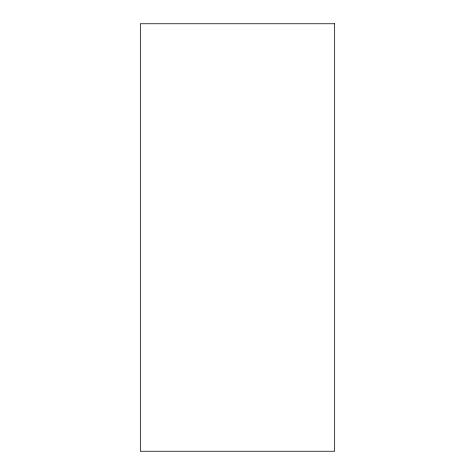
<?xml version="1.0" encoding="UTF-8"?>
<svg xmlns="http://www.w3.org/2000/svg" width="475" height="475" viewBox="0 0 475 475"><rect width="100%" height="100%" fill="white"/><g stroke="black" fill="none" stroke-linecap="round" stroke-linejoin="round"><path stroke-width="0.71" d="M334.661 23.75L140.339 23.75L140.339 451.25L334.661 451.25L334.661 23.75"/></g></svg>
